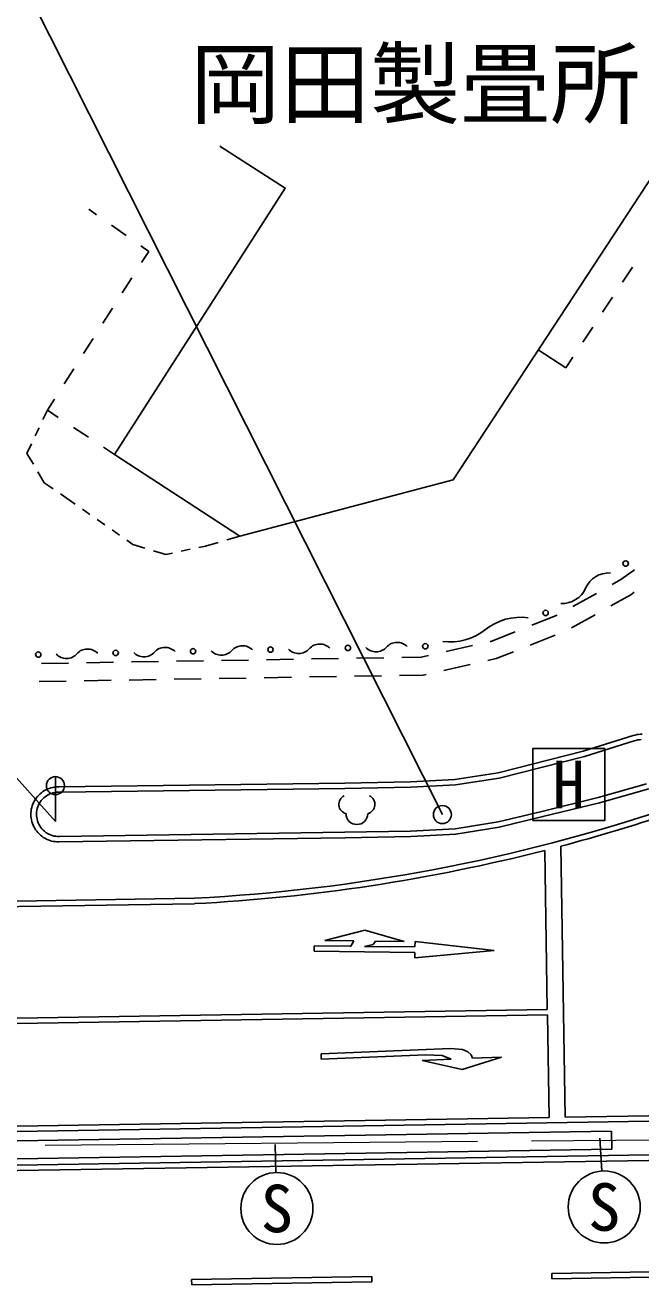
# Model space of a CAD drawing. Units: millimetres, scale not verified. Extents: x 40000 to 680000, y 20000 to 380000.
# Drawn here: x 522376 to 539462, y 266339 to 301335 of the extents above; entities that cross this region are included whole.
import ezdxf
from ezdxf.enums import TextEntityAlignment as Align

# ---------------------------------------------------------------- set-up
doc = ezdxf.new("R2010")
doc.units = ezdxf.units.MM
doc.header["$LTSCALE"] = 1000
doc.linetypes.add('CHAIN', pattern=[18.5, 12, -1.5, 3.5, -1.5])
for name, color, linetype, lineweight in [('M-BGD', 7, 'Continuous', 25), ('M-BGD-EXST', 7, 'Continuous', 25), ('M-BMK', 2, 'CHAIN', 13), ('M-STR-STRC', 7, 'Continuous', 25), ('M-STR-STRD', 7, 'Continuous', 25)]:
    doc.layers.add(name, color=color, linetype=linetype, lineweight=lineweight)
doc.layers.add('M-BMK-HTXT', color=7, linetype='Continuous')
doc.styles.add('ＭＳ ゴシック', font='')
doc.styles.get('ＭＳ ゴシック').set_extended_font_data('MS Gothic')

msp = doc.modelspace()

# ---------------------------------------------------------------- linework, layer by layer
at = {"layer": 'M-BGD'}
for p, q in [((524359, 296068), (524138, 296224)), ((525175, 295490), (524767, 295779)), ((525804, 295045), (525583, 295201)), ((525608, 294738), (525804, 295045)), ((525070, 293895), (525339, 294317)), ((539229, 294615), (538954, 294198)), ((538678, 293780), (538403, 293363)), ((524532, 293052), (524801, 293474)), ((538127, 292946), (537852, 292529)), ((523995, 292209), (524263, 292631)), ((537381, 291816), (536618, 292316)), ((537576, 292111), (537381, 291816)), ((523457, 291366), (523726, 291787)), ((522992, 290637), (523188, 290944)), ((522992, 290637), (522869, 290377)), ((523295, 290437), (522992, 290637)), ((522762, 290151), (522655, 289925)), ((524130, 289886), (523713, 290162)), ((522548, 289699), (522425, 289438)), ((522425, 289438), (522602, 289138)), ((524851, 289411), (524547, 289611)), ((522728, 288923), (522905, 288622)), ((522905, 288622), (523151, 288453)), ((523357, 288311), (523602, 288141)), ((523602, 288141), (523764, 288028)), ((523969, 287884), (524174, 287741)), ((524378, 287597), (524583, 287454)), ((524788, 287310), (524993, 287167)), ((525197, 287023), (525359, 286909)), ((527379, 286865), (527735, 286966)), ((527975, 287034), (528331, 287136)), ((525359, 286909), (525701, 286805)), ((525940, 286732), (526281, 286628)), ((526281, 286628), (526464, 286668)), ((526708, 286720), (526952, 286773)), ((527197, 286825), (527379, 286865)), ((538667, 285794), (538912, 285932)), ((538912, 285932), (539292, 286207)), ((539182, 285510), (539279, 285581)), ((537578, 285180), (538231, 285548)), ((538633, 285201), (539182, 285510)), ((536441, 284667), (537138, 284943)), ((537544, 284588), (538197, 284956)), ((535278, 284210), (535298, 284215)), ((535298, 284215), (535976, 284483)), ((536390, 284110), (537087, 284386)), ((533363, 283777), (533571, 283824)), ((534059, 283934), (534790, 284100)), ((535446, 283735), (535925, 283925)), ((522828, 283602), (523578, 283614)), ((524077, 283622), (524827, 283635)), ((525327, 283643), (526077, 283656)), ((526577, 283664), (527327, 283677)), ((527827, 283685), (528577, 283697)), ((529077, 283706), (529827, 283718)), ((530327, 283726), (531076, 283739)), ((531576, 283747), (532326, 283760)), ((532826, 283768), (533363, 283777)), ((533998, 283408), (534730, 283574)), ((535217, 283684), (535446, 283735)), ((524014, 283121), (524764, 283134)), ((525264, 283142), (526013, 283155)), ((526513, 283163), (527263, 283176)), ((527763, 283184), (528513, 283197)), ((529013, 283205), (529763, 283217)), ((530263, 283226), (531013, 283238)), ((531513, 283247), (532263, 283259)), ((532763, 283267), (533422, 283278)), ((533422, 283278), (533510, 283298)), ((522764, 283101), (523514, 283113)), ((523320, 280175), (531246, 280277)), ((531259, 278754), (523305, 278645))]:
    msp.add_line(p, q, dxfattribs=at)
for points in [[(537808, 302950), (541853, 300301), (534256, 288703), (528331, 287136), (524851, 289411), (529595, 296808), (527783, 297974)], [(539281, 281452), (537904, 281018), (535534, 280418), (534320, 280228), (533078, 280162), (531248, 280126), (523339, 280026)], [(531246, 280277), (533072, 280312), (534304, 280377), (535504, 280565), (537863, 281163), (539254, 281601)], [(539254, 281601), (539303, 281614), (539352, 281625), (539401, 281631), (539451, 281635), (539500, 281636)], [(539281, 281452), (539329, 281466), (539378, 281476), (539427, 281482), (539477, 281485)], [(523305, 278645), (523255, 278646), (523204, 278651), (523155, 278658), (523107, 278669), (523059, 278683), (523011, 278701), (522966, 278721), (522922, 278744), (522879, 278770), (522838, 278799), (522799, 278831), (522762, 278864), (522727, 278901), (522696, 278939), (522666, 278980), (522640, 279022), (522616, 279065), (522595, 279111), (522577, 279158), (522561, 279205), (522550, 279253), (522541, 279303), (522536, 279352), (522534, 279402), (522535, 279452), (522539, 279502), (522546, 279552), (522558, 279600), (522571, 279649), (522589, 279696), (522609, 279741), (522632, 279786), (522658, 279829), (522687, 279869), (522718, 279908), (522752, 279945), (522788, 279980), (522826, 280011), (522867, 280041), (522909, 280069), (522952, 280093), (522998, 280114), (523044, 280132), (523091, 280147), (523140, 280159), (523189, 280168), (523239, 280173), (523288, 280175), (523320, 280175)], [(523326, 278795), (523277, 278795), (523226, 278800), (523177, 278808), (523129, 278820), (523082, 278836), (523035, 278857), (522992, 278880), (522949, 278908), (522910, 278939), (522873, 278972), (522839, 279008), (522808, 279048), (522780, 279089), (522755, 279133), (522735, 279178), (522718, 279225), (522705, 279273), (522696, 279322), (522691, 279372), (522689, 279422), (522693, 279473), (522700, 279522), (522710, 279570), (522725, 279618), (522745, 279665), (522767, 279710), (522793, 279751), (522822, 279792), (522855, 279831), (522891, 279866), (522929, 279897), (522969, 279927), (523012, 279952), (523057, 279975), (523104, 279992), (523151, 280007), (523200, 280017), (523249, 280024), (523300, 280027), (523339, 280026)], [(523326, 278795), (533075, 278942), (534313, 279009), (535501, 279200), (536712, 279493), (538276, 279877), (539624, 280258)], [(539683, 280119), (538314, 279732), (536747, 279348), (535530, 279053), (534328, 278859), (533080, 278792), (531259, 278754)]]:
    msp.add_lwpolyline(points, dxfattribs=at)
for centre, radius in [((539043, 286378), 75), ((536821, 285006), 75), ((536821, 285006), 75), ((522739, 283848), 75), ((524888, 283894), 75), ((527036, 283941), 75), ((529185, 283987), 75), ((531333, 284033), 75), ((533482, 284080), 75), ((533482, 284080), 75), ((533955, 279402), 250)]:
    msp.add_circle(centre, radius, dxfattribs=at)
for centre, radius, start, end in [((538583, 285405), 712, 87.2084, 156.1722), ((537281, 285980), 712, 267.2084, 336.1722), ((536135, 283304), 1582, 82.5807, 128.4403), ((534168, 285782), 1582, 262.5807, 308.4403), ((532701, 283795), 393, 44.2091, 138.2663), ((523520, 284132), 393, 224.2091, 318.2663), ((524106, 283610), 393, 44.2091, 138.2663), ((525669, 284179), 393, 224.2091, 318.2663), ((526255, 283656), 393, 44.2091, 138.2663), ((527818, 284225), 393, 224.2091, 318.2663), ((528404, 283702), 393, 44.2091, 138.2663), ((529966, 284272), 393, 224.2091, 318.2663), ((530552, 283749), 393, 44.2091, 138.2663), ((532115, 284318), 393, 224.2091, 318.2663)]:
    msp.add_arc(centre, radius, start, end, dxfattribs=at)
at = {"layer": 'M-BGD-EXST'}
for p, q in [((523215, 280457), (523215, 279207)), ((529333, 269458), (529312, 270234)), ((538322, 270414), (538382, 269499))]:
    msp.add_line(p, q, dxfattribs=at)
msp.add_lwpolyline([(536464, 279238), (538464, 279238), (538464, 281238), (536464, 281238)], close=True, dxfattribs=at)
for centre, radius in [((523215, 280207), 250), ((538447, 268501), 1000), ((529361, 268459), 1000)]:
    msp.add_circle(centre, radius, dxfattribs=at)
for centre, radius, start, end in [((531350, 279687), 268, 116.087, 255.3341), ((531815, 279687), 268, 284.6658, 63.9129), ((531583, 279427), 300, 179.9999, 359.9999)]:
    msp.add_arc(centre, radius, start, end, dxfattribs=at)
at = {"layer": 'M-BMK'}
msp.add_line((448935, 269546), (547431, 270439), dxfattribs=at)
at = {"layer": 'M-STR-STRC'}
for p, q in [((521680, 303779), (533955, 279402)), ((523215, 279207), (507270, 297056)), ((536796, 278407), (536867, 273989)), ((537244, 278524), (537366, 270997)), ((504571, 276706), (527074, 277078)), ((504574, 276556), (527079, 276928)), ((531800, 276191), (530697, 275902)), ((532897, 275879), (531800, 276191)), ((531497, 275894), (530697, 275902)), ((531497, 275894), (531419, 275749)), ((532032, 275795), (531795, 275741)), ((532097, 275887), (532032, 275795)), ((532897, 275879), (532097, 275887)), ((533197, 275876), (533195, 275726)), ((535394, 275628), (533197, 275876)), ((530396, 275755), (530394, 275605)), ((533194, 275576), (530394, 275605)), ((531395, 275745), (530396, 275755)), ((531419, 275749), (531395, 275745)), ((533195, 275726), (531795, 275741)), ((533192, 275426), (535394, 275628)), ((533194, 275576), (533192, 275426)), ((506872, 273494), (536867, 273989)), ((536870, 273839), (506874, 273344)), ((536870, 273839), (536916, 270990)), ((530588, 272757), (534185, 272907)), ((530594, 272607), (530588, 272757)), ((530594, 272607), (533491, 272728)), ((533951, 272710), (533491, 272728)), ((534197, 272607), (533951, 272710)), ((534510, 272873), (534185, 272907)), ((535596, 272665), (534509, 272320)), ((534660, 272812), (534510, 272873)), ((534759, 272729), (534660, 272812)), ((534796, 272632), (534759, 272729)), ((535596, 272665), (534796, 272632)), ((534197, 272607), (533398, 272574)), ((534509, 272320), (533398, 272574)), ((507244, 270500), (536916, 270990)), ((507244, 270350), (540368, 270897)), ((537366, 270997), (540365, 271047)), ((507709, 269426), (540383, 269958)), ((507712, 269276), (540385, 269808)), ((540445, 266712), (536994, 266652)), ((526995, 266489), (531995, 266571)), ((526995, 266489), (526998, 266339)), ((526998, 266339), (531997, 266421)), ((531995, 266571), (531997, 266421)), ((536994, 266652), (536996, 266502)), ((540448, 266562), (536996, 266502))]:
    msp.add_line(p, q, dxfattribs=at)
for radius, start, end in [(49425, 272.9702, 288.5469), (49575, 284.8812, 288.4919), (49575, 272.9671, 284.3459)]:
    msp.add_arc((524513, 326437), radius, start, end, dxfattribs=at)
at = {"layer": 'M-STR-STRD'}
for p, q in [((538645, 270605), (507699, 270101)), ((538658, 270105), (538650, 270605)), ((507706, 269601), (538658, 270105))]:
    msp.add_line(p, q, dxfattribs=at)

# ---------------------------------------------------------------- texts
at = {"layer": 'M-BGD-EXST', "style": 'ＭＳ ゴシック'}
for s, p in [('H', (537464, 280238)), ('S', (529361, 268459)), ('S', (538447, 268501))]:
    msp.add_text(s, height=1320, dxfattribs=at).set_placement(p, align=Align.MIDDLE_CENTER)
at = {"layer": 'M-BMK-HTXT', "style": 'ＭＳ ゴシック'}
msp.add_text('岡田製畳所', height=1833, dxfattribs=at).set_placement((526951, 300626), align=Align.TOP_LEFT)

doc.saveas('drawing.dxf')
